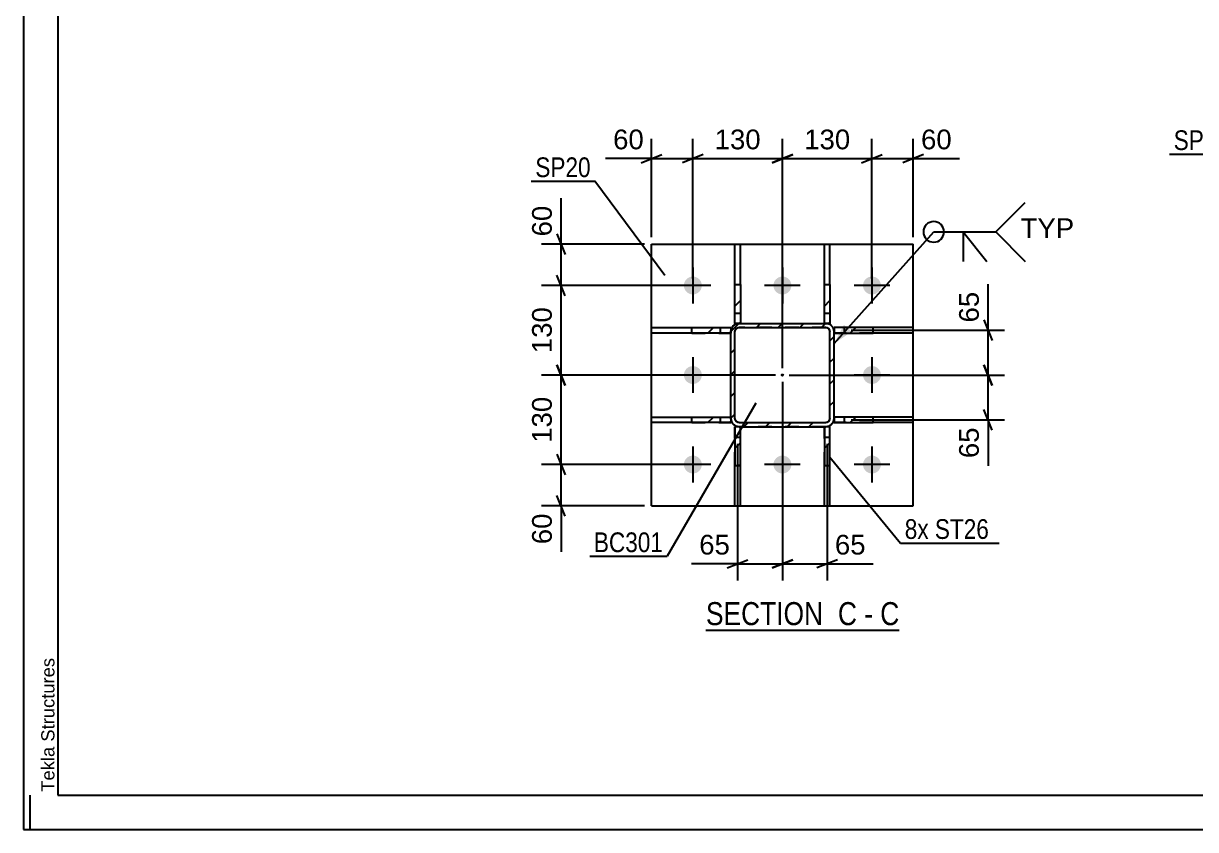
# Model space of a CAD drawing. Header units: millimetres. Extents: x -65 to 776, y -395 to 199.
# Drawn here: x -64.7 to 105.4, y -394.6 to -277.5 of the extents above; entities that cross this region are included whole.
import ezdxf

# ---------------------------------------------------------------- set-up
doc = ezdxf.new("R2010")
doc.units = ezdxf.units.MM
doc.linetypes.add('DXK_LINE_DOT2', pattern=[3.9198, 1.9599, -1.9599])
doc.linetypes.add('DXK_LINE_DOT3', pattern=[5.9187, 2.979, -0.9799, 0.9799, -0.9799])
doc.styles.add('Arial', font='ARIAL.TTF', dxfattribs={"height": 0.2})
doc.styles.add('Arial Narrow', font='ARIALN.TTF', dxfattribs={"height": 0.2})

# ---------------------------------------------------------------- blocks, each defined once
blk = doc.blocks.new('Unknown-318465366-1115')
at = {"color": 5, "linetype": 'Continuous'}
for p, q in [((-64.72, 199.44), (-64.72, -394.56)), ((-59.72, 194.44), (-59.72, -389.56)), ((-63.72, -394.56), (-63.72, -389.56)), ((-59.72, -389.56), (771.28, -389.56)), ((-64.72, -394.56), (776.28, -394.56))]:
    blk.add_line(p, q, dxfattribs=at)
at = {"color": 174, "linetype": 'Continuous', "style": 'Arial'}
blk.add_text('Tekla Structures', height=1.9102, rotation=90, dxfattribs=at).set_placement((-60.22, -389.06))
blk = doc.blocks.new('Unknown-318465366-16 - 9095')
at = {"color": 6, "linetype": 'Continuous'}
blk.add_line((34.36, -365.62), (62.43, -365.62), dxfattribs=at)
at = {"color": 0, "linetype": 'Continuous'}
for points in [[(52.47, -364.87), (52.47, -361.37), (34.36, -361.37), (34.36, -364.87)], [(56.29, -364.87), (56.29, -361.37), (53.52, -361.37), (53.52, -364.87)], [(58.61, -364.87), (58.61, -361.37), (57.34, -361.37), (57.34, -364.87)], [(62.43, -364.87), (62.43, -361.37), (59.66, -361.37), (59.66, -364.87)]]:
    blk.add_wipeout(points, dxfattribs=at)
at = {"color": 7, "linetype": 'Continuous', "style": 'Arial Narrow'}
for s, p in [('SECTION ', (34.36, -364.87)), ('C', (53.52, -364.87)), ('C', (59.66, -364.87)), ('-', (57.34, -364.87))]:
    blk.add_text(s, height=3.34, dxfattribs=at).set_placement(p)
blk = doc.blocks.new('Part-318465366-9236 - 9095')
at = {"linetype": 'Continuous'}
h = blk.add_hatch(dxfattribs=at)
h.set_pattern_fill('', scale=0.7, style=0, pattern_type=0)
h.set_pattern_definition([(45, (52.9566, -321.6496), (-1.57154, 1.57154), [])])
h.paths.add_polyline_path([(58.61, -321.65), (52.96, -321.65), (52.96, -322.45), (58.61, -322.45)])
at = {"color": 7, "linetype": 'DXK_LINE_DOT2'}
for p, q in [((52.96, -322.45), (52.96, -321.65)), ((58.61, -321.65), (52.96, -321.65)), ((58.61, -322.45), (52.96, -322.45)), ((54.46, -322.45), (54.46, -321.65))]:
    blk.add_line(p, q, dxfattribs=at)
at = {"color": 2, "linetype": 'Continuous'}
for p, q in [((58.61, -321.65), (52.96, -321.65)), ((52.96, -321.65), (52.96, -322.45)), ((52.96, -322.45), (58.61, -322.45)), ((64.46, -321.65), (58.61, -321.65)), ((58.61, -322.45), (58.61, -321.65)), ((64.46, -322.45), (58.61, -322.45)), ((64.46, -322.45), (64.46, -321.65))]:
    blk.add_line(p, q, dxfattribs=at)
blk = doc.blocks.new('Part-318465366-9231 - 9095')
at = {"color": 2, "linetype": 'Continuous'}
for p, q in [((26.46, -347.55), (26.46, -309.55)), ((26.46, -309.55), (64.46, -309.55)), ((64.46, -347.55), (64.46, -309.55)), ((26.46, -347.55), (64.46, -347.55))]:
    blk.add_line(p, q, dxfattribs=at)
blk = doc.blocks.new('Part-318465366-9214 - 9095')
at = {"linetype": 'Continuous'}
h = blk.add_hatch(dxfattribs=at)
h.set_pattern_fill('', scale=0.7, style=0, pattern_type=0)
h.set_pattern_definition([(45, (39.1562, -321.0496), (-1.57154, 1.57154), [])])
h.paths.add_polyline_path([(51.76, -321.05), (39.16, -321.05), (38.7, -321.14), (38.31, -321.4), (38.05, -321.79), (37.96, -322.25), (37.96, -334.85), (38.05, -335.31), (38.31, -335.7), (38.7, -335.96), (39.16, -336.05), (51.76, -336.05), (52.22, -335.96), (52.6, -335.7), (52.86, -335.31), (52.96, -334.85), (52.96, -322.25), (52.86, -321.79), (52.6, -321.4), (52.22, -321.14)])
h.paths.add_polyline_path([(52.31, -322.02), (52.36, -322.25), (52.36, -334.85), (52.31, -335.08), (52.18, -335.27), (51.99, -335.4), (51.76, -335.45), (39.16, -335.45), (38.93, -335.4), (38.73, -335.27), (38.6, -335.08), (38.56, -334.85), (38.56, -322.25), (38.6, -322.02), (38.73, -321.83), (38.93, -321.7), (39.16, -321.65), (51.76, -321.65), (51.99, -321.7), (52.18, -321.83)])
blk.add_hatch(color=246, dxfattribs=at).paths.add_polyline_path([(45.46, -328.65, -1), (45.46, -328.45, -1)])
at = {"color": 7, "linetype": 'DXK_LINE_DOT2'}
for p, q in [((38.7, -321.14), (39.16, -321.05)), ((39.16, -321.05), (51.76, -321.05)), ((51.76, -321.05), (52.22, -321.14)), ((37.96, -322.25), (38.05, -321.79)), ((37.96, -334.85), (37.96, -322.25)), ((38.6, -322.02), (38.56, -322.25)), ((38.56, -334.85), (38.56, -322.25)), ((38.73, -321.83), (38.6, -322.02)), ((38.93, -321.7), (38.73, -321.83)), ((39.16, -321.65), (38.93, -321.7)), ((51.76, -321.65), (39.16, -321.65)), ((51.99, -321.7), (51.76, -321.65)), ((52.18, -321.83), (51.99, -321.7)), ((52.31, -322.02), (52.18, -321.83)), ((52.36, -322.25), (52.31, -322.02)), ((52.36, -334.85), (52.36, -322.25)), ((52.86, -321.79), (52.96, -322.25)), ((52.96, -334.85), (52.96, -322.25)), ((38.05, -335.31), (37.96, -334.85)), ((38.56, -334.85), (38.6, -335.08)), ((38.6, -335.08), (38.73, -335.27)), ((52.18, -335.27), (52.31, -335.08)), ((52.31, -335.08), (52.36, -334.85)), ((52.96, -334.85), (52.86, -335.31)), ((39.16, -336.05), (38.7, -335.96)), ((38.73, -335.27), (38.93, -335.4)), ((38.93, -335.4), (39.16, -335.45)), ((39.16, -335.45), (51.76, -335.45)), ((51.76, -336.05), (39.16, -336.05)), ((51.76, -335.45), (51.99, -335.4)), ((52.22, -335.96), (51.76, -336.05)), ((51.99, -335.4), (52.18, -335.27))]:
    blk.add_line(p, q, dxfattribs=at)
at = {"color": 2, "linetype": 'Continuous'}
for p, q in [((39.16, -321.05), (38.7, -321.14)), ((39.16, -321.05), (51.76, -321.05)), ((52.22, -321.14), (51.76, -321.05)), ((38.05, -321.79), (37.96, -322.25)), ((37.96, -334.85), (37.96, -322.25)), ((38.56, -322.25), (38.6, -322.02)), ((38.56, -334.85), (38.56, -322.25)), ((38.6, -322.02), (38.73, -321.83)), ((38.73, -321.83), (38.93, -321.7)), ((38.93, -321.7), (39.16, -321.65)), ((39.16, -321.65), (51.76, -321.65)), ((51.76, -321.65), (51.99, -321.7)), ((51.99, -321.7), (52.18, -321.83)), ((52.18, -321.83), (52.31, -322.02)), ((52.31, -322.02), (52.36, -322.25)), ((52.36, -334.85), (52.36, -322.25)), ((52.96, -322.25), (52.86, -321.79)), ((52.96, -334.85), (52.96, -322.25)), ((37.96, -334.85), (38.05, -335.31)), ((38.6, -335.08), (38.56, -334.85)), ((38.73, -335.27), (38.6, -335.08)), ((52.31, -335.08), (52.18, -335.27)), ((52.36, -334.85), (52.31, -335.08)), ((52.86, -335.31), (52.96, -334.85)), ((38.7, -335.96), (39.16, -336.05)), ((38.93, -335.4), (38.73, -335.27)), ((39.16, -335.45), (38.93, -335.4)), ((39.16, -335.45), (51.76, -335.45)), ((39.16, -336.05), (51.76, -336.05)), ((51.99, -335.4), (51.76, -335.45)), ((51.76, -336.05), (52.22, -335.96)), ((52.18, -335.27), (51.99, -335.4))]:
    blk.add_line(p, q, dxfattribs=at)
at = {"color": 7, "linetype": 'DXK_LINE_DOT3'}
blk.add_line((45.46, -328.55), (45.46, -328.55), dxfattribs=at)
at = {"color": 246, "linetype": 'DXK_LINE_DOT2'}
blk.add_line((45.46, -328.55), (45.46, -328.55), dxfattribs=at)
at = {"color": 246, "linetype": 'Continuous'}
blk.add_circle((45.46, -328.55), 0.1, dxfattribs=at)
at = {"color": 7, "linetype": 'DXK_LINE_DOT2'}
for centre, start, end in [((39.16, -322.25), 112.5, 157.5), ((51.76, -322.25), 22.5, 67.5), ((39.16, -334.85), 202.5, 247.5), ((51.76, -334.85), 292.5, 337.5)]:
    blk.add_arc(centre, 1.2, start, end, dxfattribs=at)
at = {"color": 2, "linetype": 'Continuous'}
for centre, start, end in [((39.16, -322.25), 112.5, 157.5), ((51.76, -322.25), 22.5, 67.5), ((39.16, -334.85), 202.5, 247.5), ((51.76, -334.85), 292.5, 337.5)]:
    blk.add_arc(centre, 1.2, start, end, dxfattribs=at)
blk = doc.blocks.new('Part-318465366-9241 - 9095')
at = {"linetype": 'Continuous'}
h = blk.add_hatch(dxfattribs=at)
h.set_pattern_fill('', scale=0.7, style=0, pattern_type=0)
h.set_pattern_definition([(45, (52.9566, -334.6496), (-1.57154, 1.57154), [])])
h.paths.add_polyline_path([(58.61, -334.65), (52.96, -334.65), (52.96, -335.45), (58.61, -335.45)])
at = {"color": 7, "linetype": 'DXK_LINE_DOT2'}
for p, q in [((52.96, -335.45), (52.96, -334.65)), ((58.61, -334.65), (52.96, -334.65)), ((54.46, -335.45), (54.46, -334.65)), ((58.61, -335.45), (52.96, -335.45))]:
    blk.add_line(p, q, dxfattribs=at)
at = {"color": 2, "linetype": 'Continuous'}
for p, q in [((58.61, -334.65), (52.96, -334.65)), ((52.96, -334.65), (52.96, -335.45)), ((64.46, -334.65), (58.61, -334.65)), ((58.61, -335.45), (58.61, -334.65)), ((64.46, -335.45), (64.46, -334.65)), ((52.96, -335.45), (58.61, -335.45)), ((64.46, -335.45), (58.61, -335.45))]:
    blk.add_line(p, q, dxfattribs=at)
blk = doc.blocks.new('Part-318465366-9246 - 9095')
at = {"linetype": 'Continuous'}
h = blk.add_hatch(dxfattribs=at)
h.set_pattern_fill('', scale=0.7, style=0, pattern_type=0)
h.set_pattern_definition([(45, (32.303, -321.6496), (-1.57154, 1.57154), [])])
h.paths.add_polyline_path([(37.96, -321.65), (32.3, -321.65), (32.3, -322.45), (37.96, -322.45)])
at = {"color": 2, "linetype": 'Continuous'}
for p, q in [((26.46, -321.65), (32.3, -321.65)), ((26.46, -322.45), (26.46, -321.65)), ((32.3, -322.45), (26.46, -322.45)), ((32.3, -321.65), (37.96, -321.65)), ((32.3, -322.45), (32.3, -321.65)), ((37.96, -322.45), (32.3, -322.45)), ((37.96, -321.65), (37.96, -322.45))]:
    blk.add_line(p, q, dxfattribs=at)
at = {"color": 7, "linetype": 'DXK_LINE_DOT2'}
for p, q in [((32.3, -321.65), (37.96, -321.65)), ((32.3, -322.45), (37.96, -322.45)), ((36.46, -322.45), (36.46, -321.65)), ((37.96, -321.65), (37.96, -322.45))]:
    blk.add_line(p, q, dxfattribs=at)
blk = doc.blocks.new('Part-318465366-9251 - 9095')
at = {"linetype": 'Continuous'}
h = blk.add_hatch(dxfattribs=at)
h.set_pattern_fill('', scale=0.7, style=0, pattern_type=0)
h.set_pattern_definition([(45, (32.303, -334.6496), (-1.57154, 1.57154), [])])
h.paths.add_polyline_path([(37.96, -334.65), (32.3, -334.65), (32.3, -335.45), (37.96, -335.45)])
at = {"color": 2, "linetype": 'Continuous'}
for p, q in [((26.46, -334.65), (32.3, -334.65)), ((26.46, -335.45), (26.46, -334.65)), ((32.3, -334.65), (37.96, -334.65)), ((32.3, -335.45), (32.3, -334.65)), ((37.96, -334.65), (37.96, -335.45)), ((32.3, -335.45), (26.46, -335.45)), ((37.96, -335.45), (32.3, -335.45))]:
    blk.add_line(p, q, dxfattribs=at)
at = {"color": 7, "linetype": 'DXK_LINE_DOT2'}
for p, q in [((32.3, -334.65), (37.96, -334.65)), ((36.46, -335.45), (36.46, -334.65)), ((37.96, -334.65), (37.96, -335.45)), ((32.3, -335.45), (37.96, -335.45))]:
    blk.add_line(p, q, dxfattribs=at)
blk = doc.blocks.new('Bolt-318465366-9261 - 9095')
at = {"linetype": 'Continuous'}
for points in [[(33.76, -315.55, -1), (31.16, -315.55, -1)], [(46.76, -315.55, -1), (44.16, -315.55, -1)], [(59.76, -315.55, -1), (57.16, -315.55, -1)], [(33.76, -328.55, -1), (31.16, -328.55, -1)], [(59.76, -328.55, -1), (57.16, -328.55, -1)], [(33.76, -341.55, -1), (31.16, -341.55, -1)], [(46.76, -341.55, -1), (44.16, -341.55, -1)], [(59.76, -341.55, -1), (57.16, -341.55, -1)]]:
    blk.add_hatch(color=1, dxfattribs=at).paths.add_polyline_path(points)
at = {"color": 1, "linetype": 'Continuous'}
for p, q in [((32.46, -312.95), (32.46, -318.15)), ((45.46, -312.95), (45.46, -318.15)), ((58.46, -312.95), (58.46, -318.15)), ((35.06, -315.55), (29.86, -315.55)), ((48.06, -315.55), (42.86, -315.55)), ((61.06, -315.55), (55.86, -315.55)), ((32.46, -325.95), (32.46, -331.15)), ((58.46, -325.95), (58.46, -331.15)), ((35.06, -328.55), (29.86, -328.55)), ((61.06, -328.55), (55.86, -328.55)), ((32.46, -338.95), (32.46, -344.15)), ((45.46, -338.95), (45.46, -344.15)), ((58.46, -338.95), (58.46, -344.15)), ((35.06, -341.55), (29.86, -341.55)), ((48.06, -341.55), (42.86, -341.55)), ((61.06, -341.55), (55.86, -341.55))]:
    blk.add_line(p, q, dxfattribs=at)
blk = doc.blocks.new('Part-318465366-9345 - 9095')
at = {"linetype": 'Continuous'}
h = blk.add_hatch(dxfattribs=at)
h.set_pattern_fill('', scale=0.7, style=0, pattern_type=0)
h.set_pattern_definition([(45, (38.5569, -336.0496), (-1.57154, 1.57154), [])])
h.paths.add_polyline_path([(39.36, -336.05), (38.56, -336.05), (38.56, -341.7), (39.36, -341.7)])
at = {"color": 7, "linetype": 'DXK_LINE_DOT2'}
for p, q in [((38.56, -341.7), (38.56, -336.05)), ((39.36, -336.05), (38.56, -336.05)), ((39.36, -341.7), (39.36, -336.05)), ((38.56, -337.55), (39.36, -337.55))]:
    blk.add_line(p, q, dxfattribs=at)
at = {"color": 2, "linetype": 'Continuous'}
for p, q in [((39.36, -336.05), (38.56, -336.05)), ((38.56, -336.05), (38.56, -341.7)), ((39.36, -341.7), (39.36, -336.05)), ((38.56, -347.55), (38.56, -341.7)), ((38.56, -341.7), (39.36, -341.7)), ((39.36, -347.55), (39.36, -341.7)), ((38.56, -347.55), (39.36, -347.55))]:
    blk.add_line(p, q, dxfattribs=at)
blk = doc.blocks.new('Part-318465366-9351 - 9095')
at = {"linetype": 'Continuous'}
h = blk.add_hatch(dxfattribs=at)
h.set_pattern_fill('', scale=0.7, style=0, pattern_type=0)
h.set_pattern_definition([(45, (38.5569, -315.3962), (-1.57154, 1.57154), [])])
h.paths.add_polyline_path([(39.36, -315.4), (38.56, -315.4), (38.56, -321.05), (39.36, -321.05)])
at = {"color": 2, "linetype": 'Continuous'}
for p, q in [((38.56, -309.55), (39.36, -309.55)), ((38.56, -315.4), (38.56, -309.55)), ((39.36, -315.4), (39.36, -309.55)), ((38.56, -321.05), (38.56, -315.4)), ((38.56, -315.4), (39.36, -315.4)), ((39.36, -315.4), (39.36, -321.05)), ((39.36, -321.05), (38.56, -321.05))]:
    blk.add_line(p, q, dxfattribs=at)
at = {"color": 7, "linetype": 'DXK_LINE_DOT2'}
for p, q in [((38.56, -321.05), (38.56, -315.4)), ((39.36, -315.4), (39.36, -321.05)), ((38.56, -319.55), (39.36, -319.55)), ((39.36, -321.05), (38.56, -321.05))]:
    blk.add_line(p, q, dxfattribs=at)
blk = doc.blocks.new('Part-318465366-9361 - 9095')
at = {"linetype": 'Continuous'}
h = blk.add_hatch(dxfattribs=at)
h.set_pattern_fill('', scale=0.7, style=0, pattern_type=0)
h.set_pattern_definition([(45, (51.5563, -336.0496), (-1.57154, 1.57154), [])])
h.paths.add_polyline_path([(52.36, -336.05), (51.56, -336.05), (51.56, -341.7), (52.36, -341.7)])
at = {"color": 7, "linetype": 'DXK_LINE_DOT2'}
for p, q in [((51.56, -341.7), (51.56, -336.05)), ((52.36, -336.05), (51.56, -336.05)), ((52.36, -341.7), (52.36, -336.05)), ((51.56, -337.55), (52.36, -337.55))]:
    blk.add_line(p, q, dxfattribs=at)
at = {"color": 2, "linetype": 'Continuous'}
for p, q in [((52.36, -336.05), (51.56, -336.05)), ((51.56, -336.05), (51.56, -341.7)), ((52.36, -341.7), (52.36, -336.05)), ((51.56, -347.55), (51.56, -341.7)), ((51.56, -341.7), (52.36, -341.7)), ((52.36, -347.55), (52.36, -341.7)), ((51.56, -347.55), (52.36, -347.55))]:
    blk.add_line(p, q, dxfattribs=at)
blk = doc.blocks.new('Part-318465366-9367 - 9095')
at = {"linetype": 'Continuous'}
h = blk.add_hatch(dxfattribs=at)
h.set_pattern_fill('', scale=0.7, style=0, pattern_type=0)
h.set_pattern_definition([(45, (51.5563, -315.3962), (-1.57154, 1.57154), [])])
h.paths.add_polyline_path([(52.36, -315.4), (51.56, -315.4), (51.56, -321.05), (52.36, -321.05)])
at = {"color": 2, "linetype": 'Continuous'}
for p, q in [((51.56, -309.55), (52.36, -309.55)), ((51.56, -315.4), (51.56, -309.55)), ((52.36, -315.4), (52.36, -309.55)), ((51.56, -321.05), (51.56, -315.4)), ((51.56, -315.4), (52.36, -315.4)), ((52.36, -315.4), (52.36, -321.05)), ((52.36, -321.05), (51.56, -321.05))]:
    blk.add_line(p, q, dxfattribs=at)
at = {"color": 7, "linetype": 'DXK_LINE_DOT2'}
for p, q in [((51.56, -321.05), (51.56, -315.4)), ((52.36, -315.4), (52.36, -321.05)), ((51.56, -319.55), (52.36, -319.55)), ((52.36, -321.05), (51.56, -321.05))]:
    blk.add_line(p, q, dxfattribs=at)
blk = doc.blocks.new('StraightDimension-318465366-9419 - 9095')
at = {"color": 7, "linetype": 'Continuous'}
for p, q in [((13.93, -317.05), (12.73, -314.05)), ((31.46, -315.55), (10.48, -315.55)), ((13.33, -328.55), (13.33, -315.55)), ((12.73, -327.05), (13.93, -330.05)), ((44.46, -328.55), (10.48, -328.55))]:
    blk.add_line(p, q, dxfattribs=at)
at = {"color": 0}
blk.add_wipeout([(12.58, -318.11), (8.38, -318.11), (8.38, -325.98), (12.58, -325.98)], dxfattribs=at)
at = {"color": 3, "style": 'Arial'}
blk.add_text('130', height=2.865, rotation=90.0002, dxfattribs=at).set_placement((11.98, -325.38))
blk = doc.blocks.new('StraightDimension-318465366-9379 - 9095')
at = {"color": 7, "linetype": 'Continuous'}
for p, q in [((74.72, -327.05), (75.92, -330.05)), ((46.46, -328.55), (77.72, -328.55)), ((75.32, -335.05), (75.32, -328.55)), ((55.46, -335.05), (77.72, -335.05)), ((75.92, -336.55), (74.72, -333.55))]:
    blk.add_line(p, q, dxfattribs=at)
at = {"color": 0}
blk.add_wipeout([(74.57, -335.57), (70.37, -335.57), (70.37, -341.22), (74.57, -341.22)], dxfattribs=at)
at = {"color": 7, "linetype": 'Continuous'}
blk.add_line((75.32, -335.05), (75.32, -341.75), dxfattribs=at)
blk.add_line((75.32, -335.05), (75.32, -341.75), dxfattribs=at)
at = {"color": 3, "style": 'Arial'}
blk.add_text('65', height=2.865, rotation=90.0002, dxfattribs=at).set_placement((73.97, -340.62))
blk = doc.blocks.new('StraightDimension-318465366-9409 - 9095')
at = {"color": 7, "linetype": 'Continuous'}
for p, q in [((25.46, -309.55), (10.48, -309.55)), ((12.73, -308.05), (13.93, -311.05)), ((13.33, -315.55), (13.33, -309.55)), ((13.93, -317.05), (12.73, -314.05)), ((31.46, -315.55), (10.48, -315.55))]:
    blk.add_line(p, q, dxfattribs=at)
at = {"color": 0}
blk.add_wipeout([(12.58, -303.38), (8.38, -303.38), (8.38, -309.02), (12.58, -309.02)], dxfattribs=at)
at = {"color": 7, "linetype": 'Continuous'}
blk.add_line((13.33, -309.55), (13.33, -302.85), dxfattribs=at)
blk.add_line((13.33, -309.55), (13.33, -302.85), dxfattribs=at)
at = {"color": 3, "style": 'Arial'}
blk.add_text('60', height=2.865, rotation=90.0002, dxfattribs=at).set_placement((11.98, -308.42))
blk = doc.blocks.new('StraightDimension-318465366-9429 - 9095')
at = {"color": 7, "linetype": 'Continuous'}
for p, q in [((13.93, -330.05), (12.73, -327.05)), ((44.46, -328.55), (10.48, -328.55)), ((13.33, -341.55), (13.33, -328.55)), ((12.73, -340.05), (13.93, -343.05)), ((31.46, -341.55), (10.48, -341.55))]:
    blk.add_line(p, q, dxfattribs=at)
at = {"color": 0}
blk.add_wipeout([(12.58, -331.11), (8.38, -331.11), (8.38, -338.99), (12.58, -338.99)], dxfattribs=at)
at = {"color": 3, "style": 'Arial'}
blk.add_text('130', height=2.865, rotation=90.0002, dxfattribs=at).set_placement((11.98, -338.39))
blk = doc.blocks.new('StraightDimension-318465366-9460 - 9095')
at = {"color": 7, "linetype": 'Continuous'}
for p, q in [((45.46, -327.55), (45.46, -294.27)), ((58.46, -314.55), (58.46, -294.27)), ((46.96, -296.52), (43.96, -297.72)), ((45.46, -297.12), (58.46, -297.12)), ((56.96, -297.72), (59.96, -296.52))]:
    blk.add_line(p, q, dxfattribs=at)
at = {"color": 0}
blk.add_wipeout([(55.89, -296.37), (55.89, -292.17), (48.02, -292.17), (48.02, -296.37)], dxfattribs=at)
at = {"color": 3, "style": 'Arial'}
blk.add_text('130', height=2.865, dxfattribs=at).set_placement((48.62, -295.77))
blk = doc.blocks.new('StraightDimension-318465366-9396 - 9095')
at = {"color": 7, "linetype": 'Continuous'}
for p, q in [((45.46, -329.55), (45.46, -358.37)), ((51.96, -338.55), (51.96, -358.37)), ((43.96, -356.57), (46.96, -355.37)), ((53.46, -355.37), (50.46, -356.57)), ((45.46, -355.97), (51.96, -355.97))]:
    blk.add_line(p, q, dxfattribs=at)
at = {"color": 0}
blk.add_wipeout([(58.13, -355.22), (58.13, -351.02), (52.48, -351.02), (52.48, -355.22)], dxfattribs=at)
at = {"color": 7, "linetype": 'Continuous'}
blk.add_line((51.96, -355.97), (58.65, -355.97), dxfattribs=at)
blk.add_line((51.96, -355.97), (58.65, -355.97), dxfattribs=at)
at = {"color": 3, "style": 'Arial'}
blk.add_text('65', height=2.865, dxfattribs=at).set_placement((53.08, -354.62))
blk = doc.blocks.new('StraightDimension-318465366-9439 - 9095')
at = {"color": 7, "linetype": 'Continuous'}
for p, q in [((12.73, -340.05), (13.93, -343.05)), ((31.46, -341.55), (10.48, -341.55)), ((13.33, -347.55), (13.33, -341.55)), ((13.93, -349.05), (12.73, -346.05)), ((25.46, -347.55), (10.48, -347.55))]:
    blk.add_line(p, q, dxfattribs=at)
at = {"color": 0}
blk.add_wipeout([(12.58, -348.07), (8.38, -348.07), (8.38, -353.72), (12.58, -353.72)], dxfattribs=at)
at = {"color": 7, "linetype": 'Continuous'}
blk.add_line((13.33, -347.55), (13.33, -354.25), dxfattribs=at)
blk.add_line((13.33, -347.55), (13.33, -354.25), dxfattribs=at)
at = {"color": 3, "style": 'Arial'}
blk.add_text('60', height=2.865, rotation=90.0002, dxfattribs=at).set_placement((11.98, -353.12))
blk = doc.blocks.new('StraightDimension-318465366-9375 - 9095')
at = {"color": 7, "linetype": 'Continuous'}
for p, q in [((74.72, -320.55), (75.92, -323.55)), ((55.46, -322.05), (77.72, -322.05)), ((75.32, -328.55), (75.32, -322.05)), ((75.92, -330.05), (74.72, -327.05)), ((46.46, -328.55), (77.72, -328.55))]:
    blk.add_line(p, q, dxfattribs=at)
at = {"color": 0}
blk.add_wipeout([(74.57, -315.88), (70.37, -315.88), (70.37, -321.52), (74.57, -321.52)], dxfattribs=at)
at = {"color": 7, "linetype": 'Continuous'}
blk.add_line((75.32, -322.05), (75.32, -315.35), dxfattribs=at)
blk.add_line((75.32, -322.05), (75.32, -315.35), dxfattribs=at)
at = {"color": 3, "style": 'Arial'}
blk.add_text('65', height=2.865, rotation=90.0002, dxfattribs=at).set_placement((73.97, -320.92))
blk = doc.blocks.new('StraightDimension-318465366-9384 - 9095')
at = {"color": 7, "linetype": 'Continuous'}
for p, q in [((45.46, -329.55), (45.46, -358.37)), ((38.96, -338.55), (38.96, -358.37)), ((37.46, -356.57), (40.46, -355.37)), ((46.96, -355.37), (43.96, -356.57)), ((38.96, -355.97), (45.46, -355.97))]:
    blk.add_line(p, q, dxfattribs=at)
at = {"color": 0}
blk.add_wipeout([(38.43, -355.22), (38.43, -351.02), (32.78, -351.02), (32.78, -355.22)], dxfattribs=at)
at = {"color": 7, "linetype": 'Continuous'}
blk.add_line((38.96, -355.97), (32.26, -355.97), dxfattribs=at)
blk.add_line((38.96, -355.97), (32.26, -355.97), dxfattribs=at)
at = {"color": 3, "style": 'Arial'}
blk.add_text('65', height=2.865, dxfattribs=at).set_placement((33.38, -354.62))
blk = doc.blocks.new('StraightDimension-318465366-9450 - 9095')
at = {"color": 7, "linetype": 'Continuous'}
for p, q in [((58.46, -314.55), (58.46, -294.27)), ((64.46, -308.55), (64.46, -294.27)), ((56.96, -297.72), (59.96, -296.52)), ((58.46, -297.12), (64.46, -297.12)), ((65.96, -296.52), (62.96, -297.72))]:
    blk.add_line(p, q, dxfattribs=at)
at = {"color": 0}
blk.add_wipeout([(70.63, -296.37), (70.63, -292.17), (64.98, -292.17), (64.98, -296.37)], dxfattribs=at)
at = {"color": 7, "linetype": 'Continuous'}
blk.add_line((64.46, -297.12), (71.15, -297.12), dxfattribs=at)
blk.add_line((64.46, -297.12), (71.15, -297.12), dxfattribs=at)
at = {"color": 3, "style": 'Arial'}
blk.add_text('60', height=2.865, dxfattribs=at).set_placement((65.58, -295.77))
blk = doc.blocks.new('StraightDimension-318465366-9468 - 9095')
at = {"color": 7, "linetype": 'Continuous'}
for p, q in [((32.46, -314.55), (32.46, -294.27)), ((45.46, -327.55), (45.46, -294.27)), ((33.96, -296.52), (30.96, -297.72)), ((32.46, -297.12), (45.46, -297.12)), ((43.96, -297.72), (46.96, -296.52))]:
    blk.add_line(p, q, dxfattribs=at)
at = {"color": 0}
blk.add_wipeout([(42.89, -296.37), (42.89, -292.17), (35.02, -292.17), (35.02, -296.37)], dxfattribs=at)
at = {"color": 3, "style": 'Arial'}
blk.add_text('130', height=2.865, dxfattribs=at).set_placement((35.62, -295.77))
blk = doc.blocks.new('StraightDimension-318465366-9476 - 9095')
at = {"color": 7, "linetype": 'Continuous'}
for p, q in [((26.46, -308.55), (26.46, -294.27)), ((32.46, -314.55), (32.46, -294.27)), ((24.96, -297.72), (27.96, -296.52)), ((26.46, -297.12), (32.46, -297.12)), ((33.96, -296.52), (30.96, -297.72))]:
    blk.add_line(p, q, dxfattribs=at)
at = {"color": 0}
blk.add_wipeout([(25.93, -296.37), (25.93, -292.17), (20.28, -292.17), (20.28, -296.37)], dxfattribs=at)
at = {"color": 7, "linetype": 'Continuous'}
blk.add_line((26.46, -297.12), (19.76, -297.12), dxfattribs=at)
blk.add_line((26.46, -297.12), (19.76, -297.12), dxfattribs=at)
at = {"color": 3, "style": 'Arial'}
blk.add_text('60', height=2.865, dxfattribs=at).set_placement((20.88, -295.77))
blk = doc.blocks.new('Mark-318465366-3592 - 3578')
at = {"color": 0}
blk.add_wipeout([(110.3, -295.88), (110.3, -292.88), (102.26, -292.88), (102.26, -295.88)], dxfattribs=at)
blk.add_wipeout([(110.3, -295.88), (110.3, -292.88), (102.26, -292.88), (102.26, -295.88)], dxfattribs=at)
at = {"color": 30, "linetype": 'Continuous'}
for p in [(101.66, -296.48), (122.76, -312.53)]:
    blk.add_line(p, (110.9, -296.48), dxfattribs=at)
at = {"color": 3, "style": 'Arial Narrow'}
blk.add_text('SP20', height=2.863, dxfattribs=at).set_placement((102.26, -295.88))
blk = doc.blocks.new('Mark-318465366-9210 - 9095')
at = {"color": 0}
blk.add_wipeout([(28.14, -354.27), (28.14, -351.27), (18.09, -351.27), (18.09, -354.27)], dxfattribs=at)
blk.add_wipeout([(28.14, -354.27), (28.14, -351.27), (18.09, -351.27), (18.09, -354.27)], dxfattribs=at)
at = {"color": 30, "linetype": 'Continuous'}
for p in [(41.58, -332.65), (17.49, -354.87)]:
    blk.add_line(p, (28.74, -354.87), dxfattribs=at)
at = {"color": 3, "style": 'Arial Narrow'}
blk.add_text('BC301', height=2.863, dxfattribs=at).set_placement((18.09, -354.27))
blk = doc.blocks.new('Mark-318465366-9227 - 9095')
at = {"color": 0}
blk.add_wipeout([(17.63, -299.81), (17.63, -296.81), (9.59, -296.81), (9.59, -299.81)], dxfattribs=at)
blk.add_wipeout([(17.63, -299.81), (17.63, -296.81), (9.59, -296.81), (9.59, -299.81)], dxfattribs=at)
at = {"color": 30, "linetype": 'Continuous'}
for p in [(8.99, -300.41), (28.38, -314.09)]:
    blk.add_line(p, (18.23, -300.41), dxfattribs=at)
at = {"color": 3, "style": 'Arial Narrow'}
blk.add_text('SP20', height=2.863, dxfattribs=at).set_placement((9.59, -299.81))
blk = doc.blocks.new('WeldMark-318465366-9486 - 9095')
at = {"linetype": 'Continuous'}
blk.add_hatch(color=30, dxfattribs=at).paths.add_polyline_path([(55.51, -322.25), (52.96, -323.99), (54.39, -321.26)])
at = {"color": 30, "linetype": 'Continuous'}
for p, q in [((52.96, -323.99), (67.43, -307.76)), ((67.43, -307.76), (76.43, -307.76))]:
    blk.add_line(p, q, dxfattribs=at)
at = {"color": 3, "linetype": 'Continuous'}
for q in [(75.15, -312.05), (71.72, -312.05)]:
    blk.add_line((71.72, -307.76), q, dxfattribs=at)
for start, end in [(90, 270), (270, 90)]:
    blk.add_arc((67.43, -307.76), 1.5, start, end, dxfattribs=at)
at = {"color": 0, "linetype": 'Continuous'}
blk.add_wipeout([(87.81, -308.66), (87.81, -305.66), (80.03, -305.66), (80.03, -308.66)], dxfattribs=at)
blk.add_wipeout([(87.81, -308.66), (87.81, -305.66), (80.03, -305.66), (80.03, -308.66)], dxfattribs=at)
at = {"color": 3, "linetype": 'Continuous'}
for q in [(80.72, -303.48), (80.72, -312.05)]:
    blk.add_line((76.43, -307.76), q, dxfattribs=at)
at = {"color": 3, "linetype": 'Continuous', "style": 'Arial'}
blk.add_text('TYP', height=2.865, dxfattribs=at).set_placement((80.03, -308.66))
blk = doc.blocks.new('MarkSet-318465366-9499 - 9095')
at = {"color": 0}
for points in [[(66.69, -352.35), (66.69, -349.35), (63.22, -349.35), (63.22, -352.35)], [(75.44, -352.35), (75.44, -349.35), (67.59, -349.35), (67.59, -352.35)]]:
    blk.add_wipeout(points, dxfattribs=at)
for points in [[(66.69, -352.35), (66.69, -349.35), (63.22, -349.35), (63.22, -352.35)], [(75.44, -352.35), (75.44, -349.35), (67.59, -349.35), (67.59, -352.35)]]:
    blk.add_wipeout(points, dxfattribs=at)
at = {"color": 30, "linetype": 'Continuous'}
for p, q in [((52.36, -340.46), (62.62, -352.95)), ((62.62, -352.95), (76.94, -352.95))]:
    blk.add_line(p, q, dxfattribs=at)
at = {"color": 3, "style": 'Arial Narrow'}
for s, p in [('8x', (63.22, -352.35)), ('ST26', (67.59, -352.35))]:
    blk.add_text(s, height=2.863, dxfattribs=at).set_placement(p)

msp = doc.modelspace()

# ---------------------------------------------------------------- block references
for name in ['Unknown-318465366-1115', 'Part-318465366-9231 - 9095', 'Part-318465366-9351 - 9095', 'Part-318465366-9367 - 9095', 'Bolt-318465366-9261 - 9095', 'Part-318465366-9214 - 9095', 'Part-318465366-9246 - 9095', 'Part-318465366-9236 - 9095', 'Part-318465366-9251 - 9095', 'Part-318465366-9241 - 9095', 'Part-318465366-9345 - 9095', 'Part-318465366-9361 - 9095']:
    msp.add_blockref(name, (0, 0))

# ---------------------------------------------------------------- next in the draw order: block references
for name in ['Mark-318465366-3592 - 3578', 'StraightDimension-318465366-9419 - 9095', 'StraightDimension-318465366-9379 - 9095', 'Unknown-318465366-16 - 9095']:
    msp.add_blockref(name, (0, 0))

# ---------------------------------------------------------------- next in the draw order: block references
for name in ['StraightDimension-318465366-9409 - 9095', 'StraightDimension-318465366-9429 - 9095']:
    msp.add_blockref(name, (0, 0))

# ---------------------------------------------------------------- next in the draw order: block references
for name in ['StraightDimension-318465366-9460 - 9095', 'StraightDimension-318465366-9396 - 9095', 'StraightDimension-318465366-9439 - 9095']:
    msp.add_blockref(name, (0, 0))

# ---------------------------------------------------------------- next in the draw order: block references
for name in ['StraightDimension-318465366-9375 - 9095', 'MarkSet-318465366-9499 - 9095']:
    msp.add_blockref(name, (0, 0))

# ---------------------------------------------------------------- next in the draw order: block references
for name in ['StraightDimension-318465366-9468 - 9095', 'StraightDimension-318465366-9450 - 9095', 'StraightDimension-318465366-9384 - 9095']:
    msp.add_blockref(name, (0, 0))

# ---------------------------------------------------------------- next in the draw order: block references
for name in ['StraightDimension-318465366-9476 - 9095', 'WeldMark-318465366-9486 - 9095', 'Mark-318465366-9210 - 9095']:
    msp.add_blockref(name, (0, 0))

# ---------------------------------------------------------------- next in the draw order: block references
msp.add_blockref('Mark-318465366-9227 - 9095', (0, 0))

doc.saveas('drawing.dxf')
